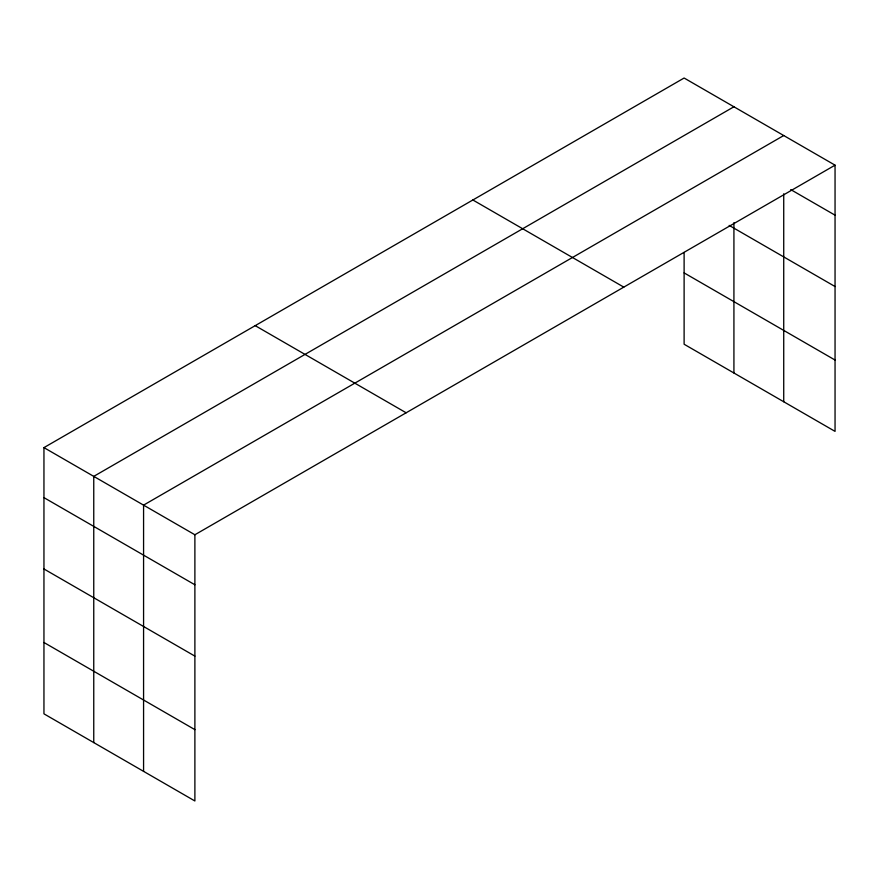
<?xml version="1.0" encoding="UTF-8"?>
<svg xmlns="http://www.w3.org/2000/svg" width="879" height="879" viewBox="0 0 879 879"><rect width="100%" height="100%" fill="white"/><g stroke="black" fill="none" stroke-linecap="round" stroke-linejoin="round"><path stroke-width="1.32" d="M43.95 447.62L194.885 534.762L194.885 800.978L43.95 713.836L43.95 447.62L684.115 78.022L835.05 165.164L835.05 431.38L684.115 344.238L684.115 252.471M733.921 106.777L93.756 476.374L93.756 742.59M783.727 135.531L143.574 505.128L143.574 771.355M194.885 534.762L835.05 165.164M790.726 189.589L835.05 215.179M729.174 225.409L835.05 286.532M684.115 272.897L835.05 360.038M472.858 199.983L623.793 287.125M255.207 325.648L406.142 412.789M43.95 497.635L194.885 584.777M43.95 568.977L194.885 656.119M43.95 642.494L194.885 729.636M783.727 193.787L783.727 401.758M733.921 222.651L733.921 373.004"/></g></svg>
